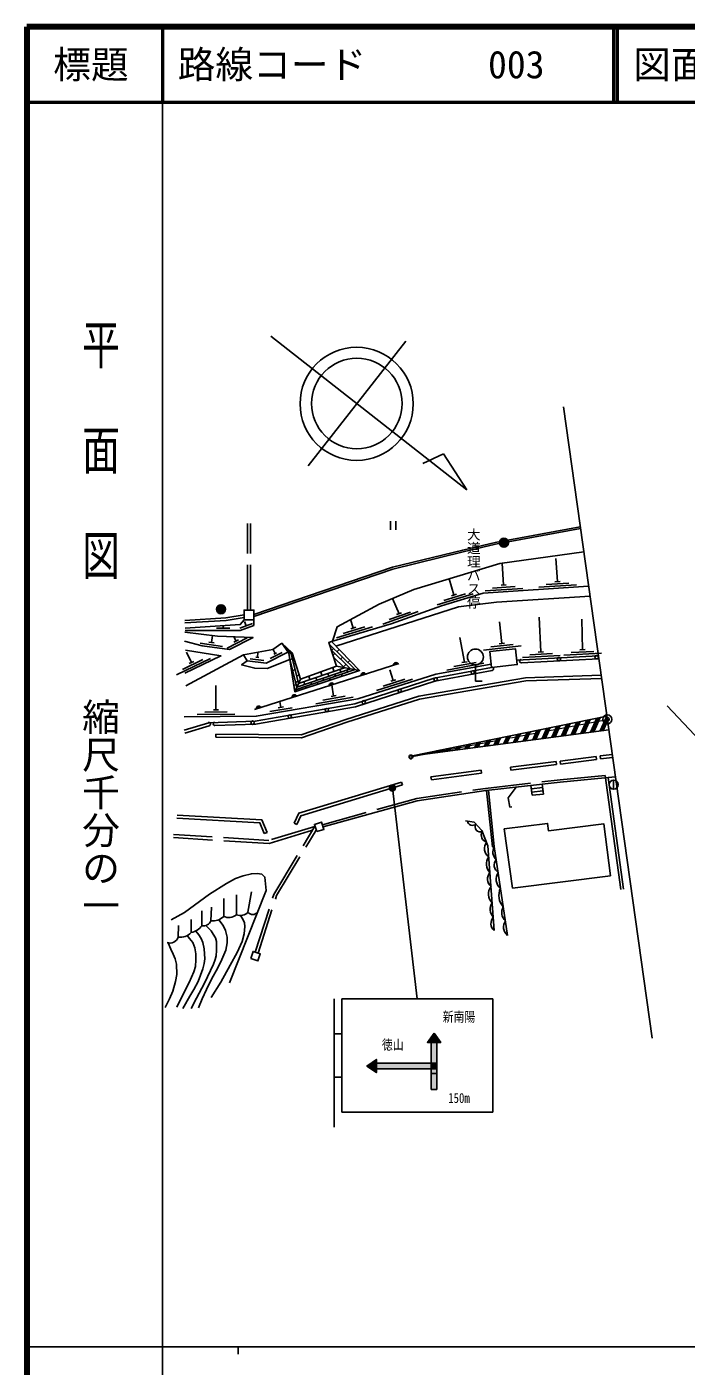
# Model space of a CAD drawing. Units: millimetres at full size, sheet at 1:1000; details may follow other scales. Extents: x 40000 to 680000, y 20000 to 380000.
# Drawn here: x 40000 to 127407, y 202409 to 380000 of the extents above; entities that cross this region are included whole.
import ezdxf
from ezdxf.enums import TextEntityAlignment as Align

# ---------------------------------------------------------------- set-up
doc = ezdxf.new("R2010")
doc.units = ezdxf.units.MM
doc.header["$LTSCALE"] = 1000
doc.header["$PDMODE"] = 32
doc.header["$PDSIZE"] = 500
doc.linetypes.add('CHAIN', pattern=[18.5, 12, -1.5, 3.5, -1.5])
doc.linetypes.add('DASHED', pattern=[7.5, 6, -1.5])
for name, color, linetype, lineweight in [('M-BGD', 7, 'Continuous', 25), ('M-BMK', 2, 'CHAIN', 13), ('M-BMK-OTRS', 5, 'Continuous', 25), ('M-BMK-SRVR', 3, 'Continuous', 25), ('M-STR-STRC', 7, 'Continuous', 25), ('M-TTL', 2, 'Continuous', 140), ('M-TTL-BAND', 7, 'Continuous', 25), ('M-TTL-LINE', 7, 'Continuous', 50)]:
    doc.layers.add(name, color=color, linetype=linetype, lineweight=lineweight)
for name, color, linetype in [('M-BMK-HTXT', 7, 'Continuous'), ('M-OTRS', 6, 'Continuous'), ('M-TTL-TXT', 7, 'Continuous')]:
    doc.layers.add(name, color=color, linetype=linetype)
doc.styles.add('@ＭＳ ゴシック', font='')
doc.styles.add('ＭＳ ゴシック', font='')
doc.styles.get('@ＭＳ ゴシック').set_extended_font_data('@MS Gothic')
doc.styles.get('ＭＳ ゴシック').set_extended_font_data('MS Gothic')

msp = doc.modelspace()

# ---------------------------------------------------------------- hatches: boundary and pattern name
at = {"layer": 'M-BGD'}
for points in [[(102641, 311591, -1), (103841, 311591, -1)], [(65139, 302777, -1), (66339, 302777, -1)], [(89208, 295530), (88611, 295341, -0.84072)], [(84934, 294174), (84337, 293984, -0.84072)], [(75760, 291262), (75163, 291073, -0.84072)], [(80690, 292827), (80094, 292638, -0.84072)], [(71026, 289760), (70429, 289570, -0.84072)]]:
    msp.add_hatch(color=256, dxfattribs=at).paths.add_polyline_path(points)
at = {"layer": 'M-STR-STRC'}
for points in [[(113359, 287882), (112918, 287793), (112163, 286137), (112588, 286193)], [(114682, 288151), (114241, 288062), (113440, 286306), (113865, 286362)], [(116005, 288421), (115564, 288331), (114717, 286474), (115142, 286531)], [(116981, 287930), (116887, 288600), (115994, 286643), (116419, 286699)], [(104099, 285998), (103658, 285908), (103223, 284956), (103649, 285012)], [(105422, 286267), (104981, 286177), (104500, 285124), (104926, 285181)], [(106745, 286536), (106304, 286446), (105778, 285293), (106203, 285349)], [(108068, 286805), (107627, 286716), (107055, 285462), (107480, 285518)], [(109391, 287075), (108950, 286985), (108332, 285631), (108757, 285687)], [(110713, 287344), (110272, 287254), (109609, 285799), (110034, 285856)], [(112036, 287613), (111595, 287523), (110886, 285968), (111311, 286024)], [(96162, 284382), (95721, 284293), (95561, 283943), (95987, 283999)], [(97485, 284652), (97044, 284562), (96838, 284112), (97264, 284168)], [(98807, 284921), (98366, 284831), (98115, 284281), (98541, 284337)], [(100130, 285190), (99689, 285100), (99392, 284449), (99818, 284506)], [(101453, 285459), (101012, 285370), (100669, 284618), (101095, 284674)], [(102776, 285729), (102335, 285639), (101946, 284787), (102372, 284843)], [(92193, 283575), (91752, 283485), (91730, 283437), (92156, 283493)], [(93516, 283844), (93075, 283754), (93007, 283606), (93433, 283662)], [(94839, 284113), (94398, 284023), (94284, 283774), (94710, 283831)], [(88133, 278867, -0.41421), (88255, 279419, -0.41421), (88807, 279296, -1)], [(93613, 245337), (93113, 245337), (93988, 246587), (94863, 245337), (94363, 245337)], [(93613, 245337), (94363, 245337), (94363, 239087), (93613, 239087)], [(86342, 243087), (86342, 242587), (86342, 241837), (86342, 241337), (85092, 242212)], [(86342, 241837), (86342, 241337), (85092, 242212), (86342, 243087), (86342, 242587)], [(86342, 242587), (93613, 242587), (93613, 241837), (86342, 241837)], [(93613, 242587), (94363, 242587), (94363, 241837), (93613, 241837)]]:
    msp.add_hatch(color=256, dxfattribs=at).paths.add_polyline_path(points)

# ---------------------------------------------------------------- linework, layer by layer
at = {"layer": 'M-BGD'}
for p, q in [((88199, 314470), (88199, 313297)), ((88899, 314470), (88899, 313297)), ((110332, 306444), (110130, 309515)), ((103207, 305976), (103017, 308874)), ((96611, 304663), (95967, 306802)), ((100752, 305213), (105741, 305541)), ((101730, 305578), (104724, 305775)), ((102858, 305953), (103557, 305999)), ((107877, 305681), (112866, 306009)), ((108855, 306046), (111848, 306243)), ((109983, 306421), (110681, 306467)), ((89337, 302185), (88479, 304193)), ((94392, 303364), (99178, 304813)), ((95262, 303941), (98134, 304810)), ((96276, 304561), (96946, 304764)), ((87181, 300785), (91894, 302454)), ((88023, 301402), (90851, 302403)), ((89007, 302068), (89667, 302302)), ((65131, 300256), (66931, 300256)), ((66031, 300256), (66031, 300584)), ((68245, 300261), (69931, 300892)), ((69088, 300577), (68877, 301138)), ((70100, 301369), (70100, 300636)), ((81046, 298994), (85834, 300434)), ((81917, 299570), (84790, 300434)), ((83267, 300289), (82929, 301413)), ((82932, 300188), (83602, 300390)), ((102967, 298245), (102640, 301102)), ((108154, 297112), (107914, 301721)), ((113657, 297398), (113579, 301470)), ((64148, 298408), (64841, 298309)), ((64495, 298359), (64628, 299294)), ((66556, 297598), (69224, 298970)), ((67441, 298391), (68064, 298711)), ((67753, 298551), (67455, 299130)), ((98014, 295755), (97411, 299037)), ((61842, 295712), (61189, 297063)), ((62967, 298274), (65937, 297850)), ((69229, 295945), (68744, 296714)), ((70559, 296390), (70640, 297069)), ((72246, 296232), (73853, 297043)), ((72914, 296905), (72638, 297453)), ((72727, 296811), (73102, 297000)), ((80650, 297577), (80400, 297323)), ((80573, 296638), (80836, 296896)), ((81090, 297145), (81391, 297439)), ((100551, 297365), (105519, 297933)), ((101510, 297777), (104491, 298118)), ((102619, 298205), (103314, 298285)), ((104934, 296043), (115764, 296607)), ((105688, 296383), (110682, 296643)), ((106671, 296734), (109667, 296890)), ((107804, 297094), (108503, 297130)), ((111191, 296669), (116185, 296929)), ((112174, 297021), (115170, 297177)), ((113307, 297380), (114006, 297417)), ((59853, 294084), (64354, 296261)), ((60622, 294789), (63323, 296096)), ((61527, 295560), (62157, 295865)), ((69630, 296199), (71417, 295985)), ((70201, 289498), (89303, 295560)), ((70350, 296415), (70767, 296365)), ((74862, 296115), (75207, 296199)), ((75628, 295596), (75368, 295533)), ((80715, 294545), (80558, 295044)), ((81032, 295212), (84113, 294663)), ((81630, 294446), (81512, 294821)), ((81587, 296160), (81840, 296408)), ((81968, 295146), (82295, 295466)), ((82547, 295713), (82820, 295981)), ((88611, 295341), (89208, 295530)), ((95661, 294718), (100581, 295611)), ((96592, 295192), (99544, 295727)), ((97670, 295692), (98358, 295817)), ((99467, 295399), (99467, 293224)), ((105562, 295675), (115785, 296207)), ((75431, 293865), (75215, 293832)), ((75227, 294673), (75557, 294754)), ((76273, 293518), (75523, 291840)), ((75622, 293107), (75937, 293184)), ((76109, 294047), (75750, 293960)), ((76842, 292800), (76727, 293164)), ((77524, 293440), (77376, 293911)), ((77727, 292798), (77640, 293075)), ((78438, 293349), (78322, 293717)), ((78595, 292849), (78525, 293071)), ((79120, 293993), (78967, 294477)), ((79324, 293344), (79236, 293623)), ((80034, 293898), (79917, 294269)), ((80198, 293376), (80122, 293616)), ((80921, 293889), (80832, 294172)), ((81801, 293903), (81720, 294161)), ((82518, 294434), (82428, 294721)), ((84337, 293984), (84934, 294174)), ((86366, 292000), (91136, 293499)), ((87230, 292586), (90092, 293485)), ((88571, 293322), (88121, 294753)), ((88237, 293217), (88905, 293427)), ((99467, 293224), (100357, 293224)), ((65079, 289451), (65059, 292671)), ((75163, 291073), (75760, 291262)), ((75713, 292747), (75391, 292697)), ((76992, 292322), (76928, 292526)), ((80094, 292638), (80690, 292827)), ((80330, 291209), (81019, 291328)), ((80674, 291269), (80420, 292747)), ((70429, 289570), (71026, 289760)), ((72236, 289205), (75192, 289715)), ((73318, 289696), (74008, 289815)), ((73663, 289755), (73525, 290553)), ((78313, 290253), (83240, 291102)), ((79247, 290718), (82204, 291228)), ((62583, 288835), (67583, 288867)), ((63581, 289142), (66581, 289161)), ((64729, 289449), (65429, 289453)), ((60958, 286348), (64187, 287327)), ((65037, 285830), (65042, 286230)), ((104123, 281817), (110166, 282580)), ((110166, 282580), (110216, 282184)), ((110697, 282647), (115487, 283252)), ((110697, 282647), (110747, 282251)), ((110747, 282251), (115537, 282855)), ((115487, 283252), (115537, 282855)), ((116018, 283319), (117599, 283519)), ((116018, 283319), (116068, 282922)), ((116068, 282922), (117655, 283123)), ((93572, 280538), (100239, 281436)), ((93626, 280141), (100292, 281040)), ((100292, 281040), (100239, 281436)), ((104173, 281421), (104123, 281817)), ((104173, 281421), (110216, 282184)), ((118738, 265597), (116680, 280724)), ((89667, 279863), (89783, 279480)), ((93626, 280141), (93572, 280538)), ((106984, 278101), (106831, 279415)), ((106882, 278977), (108372, 279151)), ((108474, 278274), (108321, 279589)), ((119085, 265644), (117069, 280459)), ((117787, 280117), (117787, 278917)), ((101719, 271268), (100938, 278729)), ((106933, 278539), (108423, 278712)), ((106984, 278101), (108474, 278274)), ((104017, 276547), (104287, 276592)), ((75815, 274236), (75451, 274402)), ((71472, 273022), (71843, 273171)), ((101719, 271268), (101966, 271305)), ((67783, 264894), (67783, 262270)), ((69789, 265297), (69319, 262590)), ((64493, 263278), (64410, 261455)), ((66097, 264424), (66097, 262049)), ((61769, 261659), (61797, 259906)), ((63221, 262792), (63207, 260817)), ((60097, 260858), (60055, 259298))]:
    msp.add_line(p, q, dxfattribs=at)
at = {"layer": 'M-BGD', "linetype": 'DASHED'}
for p, q in [((69250, 302669), (69250, 314147)), ((69650, 302669), (69650, 314147))]:
    msp.add_line(p, q, dxfattribs=at)
at = {"layer": 'M-BGD'}
for points in [[(70100, 302084), (88454, 308348), (97791, 310625), (102089, 311639), (113365, 313719)], [(70100, 301820), (88524, 308108), (97849, 310382), (102140, 311394), (113400, 313471)], [(80513, 298521), (81145, 300457), (86712, 303439), (91291, 305394), (102700, 308829), (113832, 310390)], [(80371, 298478), (88293, 300861), (94969, 303225), (100487, 304895), (114473, 305814)], [(80953, 297886), (97219, 303072), (102282, 303733), (114656, 304512)], [(60929, 301301), (66378, 301619), (68800, 302019)], [(60949, 300952), (66417, 301271), (68800, 301665)], [(60982, 300253), (68304, 300733), (68800, 301369)], [(60982, 299956), (68286, 299956), (70100, 300636)], [(60894, 298524), (63235, 297933), (66856, 297416), (70000, 299032), (65258, 299215), (60963, 299756)], [(60965, 294288), (65728, 296592), (61024, 297340)], [(73790, 298271), (72619, 297439), (68744, 296714), (61103, 292626)], [(74623, 297096), (71746, 295643), (69229, 295945), (68473, 295388), (70214, 294953), (71869, 294939), (74862, 296115)], [(73790, 298271), (75051, 296842), (76003, 292913), (82094, 295023), (80632, 296456)], [(74862, 296115), (75791, 292439), (82893, 294880), (80331, 297391)], [(80096, 298122), (83506, 294771), (75632, 292083)], [(60842, 286731), (64121, 287725), (70291, 287921), (83485, 290236), (93999, 293615), (101617, 295046)], [(60879, 288525), (70404, 288585), (83899, 290911), (94207, 294149), (101567, 295485)], [(64940, 287351), (70332, 287522), (83582, 289847), (94098, 293227), (101691, 294652)], [(65037, 285830), (76427, 285708), (82419, 287780), (92039, 290841), (106138, 293277), (116184, 293613)], [(65042, 286230), (76362, 286109), (82293, 288160), (91944, 291231), (106097, 293676), (116128, 294012)], [(75451, 274402), (76055, 275729), (89667, 279863)], [(75815, 274236), (76344, 275399), (89783, 279480)], [(79269, 273924), (91759, 277379), (100863, 278720), (110721, 279868), (118009, 280547)], [(104017, 276547), (103816, 277756), (104864, 279186)], [(103727, 259537), (101967, 271300), (101186, 278758)], [(59930, 275460), (71168, 274852), (71843, 273171)], [(59908, 275060), (70892, 274466), (71472, 273022)], [(101971, 260167), (101133, 271424), (100309, 273455), (99291, 274554), (98150, 274733)], [(59151, 261582), (60903, 262579), (64229, 264993), (66477, 266431), (67664, 267067), (68676, 267416), (69772, 267711), (70525, 267746), (71139, 267667), (71568, 267255), (71709, 265477), (66876, 253230)], [(65435, 261600), (66010, 260835), (66348, 260176), (66572, 259316), (66574, 258562), (66396, 257576), (65869, 256337), (65305, 255232), (64471, 253710), (63808, 252353), (63262, 251111), (62748, 249919)], [(64454, 251310), (65713, 253329), (66971, 255564), (67899, 257255), (68527, 258720), (68805, 259739), (68905, 260726), (68843, 261194), (68621, 261700), (68310, 262168)], [(59909, 250001), (60807, 251930), (61501, 253268), (62162, 254707), (62365, 255401), (62412, 256295), (62412, 257105), (62282, 257880), (61989, 258568), (61559, 259136), (61254, 259494)], [(62394, 260110), (62816, 259597), (63109, 259114), (63335, 258594), (63522, 257730), (63580, 256421), (63529, 255822), (63329, 255106), (62699, 253436), (62131, 252376), (61626, 251480), (60679, 249839)], [(61806, 249840), (62508, 251186), (63555, 253203), (64757, 255697), (64975, 256315), (65089, 256841), (65158, 257528), (65147, 258203), (65124, 258706), (65009, 259203), (64723, 259707), (64437, 260141), (64059, 260519), (63751, 260836)], [(58730, 258539), (59074, 257689), (59408, 257046), (59662, 256440), (59823, 255711), (59866, 254326), (59723, 253420), (59367, 252151), (58927, 251135), (58351, 249984)]]:
    msp.add_lwpolyline(points, dxfattribs=at)
for points in [[(68800, 301369), (70100, 301369), (70100, 302669), (68800, 302669)], [(73790, 298271), (74735, 296939), (75523, 291840), (84113, 294663), (80371, 298478), (80018, 298363), (81032, 295212), (76273, 293518), (75190, 297009)], [(101617, 295046), (105004, 295433), (104762, 297545), (101375, 297157)], [(78430, 273285), (79382, 273592), (79074, 274544), (78123, 274236)], [(103295, 273661), (109037, 274379), (109161, 273385), (116509, 274304), (117369, 267428), (104399, 265805)], [(69685, 256459), (70635, 256146), (70948, 257095), (69998, 257409)]]:
    msp.add_lwpolyline(points, close=True, dxfattribs=at)
at = {"layer": 'M-BGD', "linetype": 'DASHED'}
for points in [[(79182, 274211), (91696, 277673), (100824, 279017), (110690, 280167), (117974, 280845)], [(78175, 273985), (72071, 272126), (59453, 272888)], [(70283, 257315), (72747, 264969), (78194, 274017)], [(70663, 257189), (73115, 264806), (78359, 273504)], [(77886, 273485), (72120, 271724), (59438, 272489)]]:
    msp.add_lwpolyline(points, dxfattribs=at)
at = {"layer": 'M-BGD'}
for centre, radius in [((103241, 311591), 600), ((65739, 302777), 600), ((99467, 296449), 1050), ((115537, 296420), 225), ((110544, 296160), 225), ((94195, 293474), 225), ((99110, 294397), 225), ((89431, 291963), 225), ((79785, 289409), 225), ((84670, 290433), 225), ((69930, 287735), 225), ((74860, 288545), 225), ((117787, 279517), 600)]:
    msp.add_circle(centre, radius, dxfattribs=at)
for centre, radius, start, end in [((88926, 295383), 318, 27.4991, 187.71683), ((101647, 294873), 225, 281.12035, 101.12035), ((105551, 295900), 225, 92.98142, 272.98142), ((84652, 294027), 318, 27.4991, 187.71683), ((75478, 291115), 318, 27.4991, 187.71683), ((80409, 292680), 318, 27.4991, 187.71683), ((70744, 289613), 318, 27.4991, 187.71683), ((64122, 287542), 225, 286.87093, 106.87093), ((64933, 287576), 225, 91.82062, 271.82062), ((99052, 274765), 643, 186.4849, 315.68267), ((100126, 273954), 712, 149.47736, 290.68697), ((101197, 272802), 952, 149.37548, 254.76626), ((102007, 271043), 1352, 141.628, 235.67105), ((103197, 270591), 1420, 150.03532, 226.98588), ((102431, 268979), 1519, 141.38523, 227.13271), ((103058, 268820), 1107, 138.56064, 238.46056), ((102382, 267009), 1304, 138.97616, 229.54179), ((103781, 267000), 1569, 146.05072, 230.97047), ((102782, 265018), 1598, 141.29142, 227.22651), ((104785, 264812), 2216, 154.07388, 222.94733), ((102884, 262979), 1468, 143.88925, 224.62868), ((104406, 262542), 1456, 148.52283, 228.49838), ((63444, 261824), 1035, 256.77661, 339.10201), ((64647, 263473), 2032, 263.29678, 315.49945), ((66763, 263508), 1604, 245.44539, 309.48344), ((68310, 263588), 1419, 248.20085, 315.33157), ((69944, 263100), 807, 219.24084, 320.85777), ((102767, 261122), 1243, 138.34729, 230.17064), ((104577, 260643), 1395, 144.57216, 232.44904), ((58980, 259640), 1128, 250.62396, 342.37196), ((60352, 261247), 1971, 261.33675, 317.12778), ((61380, 262096), 2230, 280.76461, 324.99536)]:
    msp.add_arc(centre, radius, start, end, dxfattribs=at)
at = {"layer": 'M-BMK'}
msp.add_line((90913, 283191), (116946, 288175), dxfattribs=at)
at = {"layer": 'M-BMK-OTRS'}
for p, q in [((122876, 245882), (111137, 329613)), ((180041, 231258), (124871, 289986))]:
    msp.add_line(p, q, dxfattribs=at)
at = {"layer": 'M-BMK-SRVR'}
for p, q in [((72332, 338986), (98340, 318625)), ((90222, 338315), (77277, 321780)), ((95223, 323358), (92510, 322077)), ((98340, 318625), (95223, 323358))]:
    msp.add_line(p, q, dxfattribs=at)
for centre, radius in [((83724, 330014), 7500), ((83750, 330048), 6000), ((116946, 288175), 600)]:
    msp.add_circle(centre, radius, dxfattribs=at)
at = {"layer": 'M-OTRS'}
for p in [(116946, 288175), (90913, 283191)]:
    msp.add_point(p, dxfattribs=at)
at = {"layer": 'M-STR-STRC'}
for p, q in [((91120, 283356), (116887, 288600)), ((112918, 287793), (112163, 286137)), ((113359, 287882), (112588, 286193)), ((114241, 288062), (113440, 286306)), ((114682, 288151), (113865, 286362)), ((115564, 288331), (114717, 286474)), ((116005, 288421), (115142, 286531)), ((116887, 288600), (115994, 286643)), ((116981, 287930), (116419, 286699)), ((91120, 283356), (117140, 286794)), ((104099, 285998), (103649, 285012)), ((104981, 286177), (104500, 285124)), ((105422, 286267), (104926, 285181)), ((106304, 286446), (105778, 285293)), ((106745, 286536), (106203, 285349)), ((107627, 286716), (107055, 285462)), ((108068, 286805), (107480, 285518)), ((108950, 286985), (108332, 285631)), ((109391, 287075), (108757, 285687)), ((110272, 287254), (109609, 285799)), ((110713, 287344), (110034, 285856)), ((111595, 287523), (110886, 285968)), ((112036, 287613), (111311, 286024)), ((95721, 284293), (95561, 283943)), ((96162, 284382), (95987, 283999)), ((97044, 284562), (96838, 284112)), ((97485, 284652), (97264, 284168)), ((98366, 284831), (98115, 284281)), ((98807, 284921), (98541, 284337)), ((99689, 285100), (99392, 284449)), ((100130, 285190), (99818, 284506)), ((101012, 285370), (100669, 284618)), ((101453, 285459), (101095, 284674)), ((102335, 285639), (101946, 284787)), ((102776, 285729), (102372, 284843)), ((103658, 285908), (103223, 284956)), ((91752, 283485), (91730, 283437)), ((92193, 283575), (92156, 283493)), ((93075, 283754), (93007, 283606)), ((93516, 283844), (93433, 283662)), ((94398, 284023), (94284, 283774)), ((94839, 284113), (94710, 283831)), ((88470, 279081), (91765, 251105)), ((80765, 251105), (80765, 234105)), ((81765, 251105), (101765, 251105)), ((81765, 251105), (81765, 236105)), ((101765, 251105), (101765, 236105)), ((80765, 246480), (81765, 246480)), ((93988, 246587), (93113, 245337)), ((93113, 245337), (94863, 245337)), ((93613, 245337), (93613, 239087)), ((94863, 245337), (93988, 246587)), ((94363, 245337), (94363, 239087)), ((86342, 243087), (85092, 242212)), ((85092, 242212), (86342, 241337)), ((86342, 241337), (86342, 243087)), ((80765, 240730), (81765, 240730)), ((94363, 239087), (93613, 239087)), ((81765, 236105), (101765, 236105))]:
    msp.add_line(p, q, dxfattribs=at)
for points in [[(93988, 246587), (93113, 245337), (94863, 245337)], [(94363, 245337), (93613, 245337), (93613, 241212), (94363, 241212)], [(86342, 242587), (86342, 243087), (85092, 242212), (86342, 241337)], [(93613, 242587), (86342, 242587), (86342, 241837), (93613, 241837)], [(94363, 242587), (93613, 242587), (93613, 241837), (94363, 241837)]]:
    msp.add_lwpolyline(points, close=True, dxfattribs=at)
msp.add_circle((88470, 279081), 400, dxfattribs=at)
at = {"layer": 'M-TTL'}
for p, q in [((40000, 380000), (40000, 20000)), ((680000, 380000), (40000, 380000))]:
    msp.add_line(p, q, dxfattribs=at)
at = {"layer": 'M-TTL-BAND'}
for p, q in [((58000, 370000), (58000, 20000)), ((40000, 205000), (579000, 205000)), ((68000, 205000), (68000, 204000))]:
    msp.add_line(p, q, dxfattribs=at)
at = {"layer": 'M-TTL-LINE'}
for p, q in [((58000, 380000), (58000, 370000)), ((117750, 380000), (117750, 370000)), ((118250, 380000), (118250, 370000)), ((40000, 370000), (680000, 370000))]:
    msp.add_line(p, q, dxfattribs=at)

# ---------------------------------------------------------------- texts
at = {"layer": 'M-BMK-HTXT', "style": '@ＭＳ ゴシック'}
msp.add_text('大道理バス停', height=1320, rotation=270, dxfattribs=at).set_placement((99231, 313593), align=Align.MIDDLE_LEFT)
at = {"layer": 'M-STR-STRC', "style": 'ＭＳ ゴシック', "width": 0.8}
for s, p in [('新南陽', (97286, 248740)), ('徳山', (88512, 245033)), ('150m', (97286, 237971))]:
    msp.add_text(s, height=1320, dxfattribs=at).set_placement(p, align=Align.MIDDLE_CENTER)
at = {"layer": 'M-TTL-BAND', "style": '@ＭＳ ゴシック', "width": 1.4}
msp.add_text('平  面  図', height=3666, rotation=270, dxfattribs=at).set_placement((49777, 306475), align=Align.MIDDLE_RIGHT)
at = {"layer": 'M-TTL-BAND', "style": '@ＭＳ ゴシック'}
msp.add_text('縮尺千分の一', height=3666, rotation=270, dxfattribs=at).set_placement((49777, 261030), align=Align.MIDDLE_RIGHT)
at = {"layer": 'M-TTL-TXT', "style": 'ＭＳ ゴシック'}
msp.add_text('標題', height=3666, dxfattribs=at).set_placement((48500, 375000), align=Align.MIDDLE_CENTER)
for s, p in [('路線コード', (60000, 375000)), ('003', (101142, 375000)), ('図面コード', (120380, 375000))]:
    msp.add_text(s, height=3666, dxfattribs=at).set_placement(p, align=Align.MIDDLE_LEFT)

doc.saveas('drawing.dxf')
